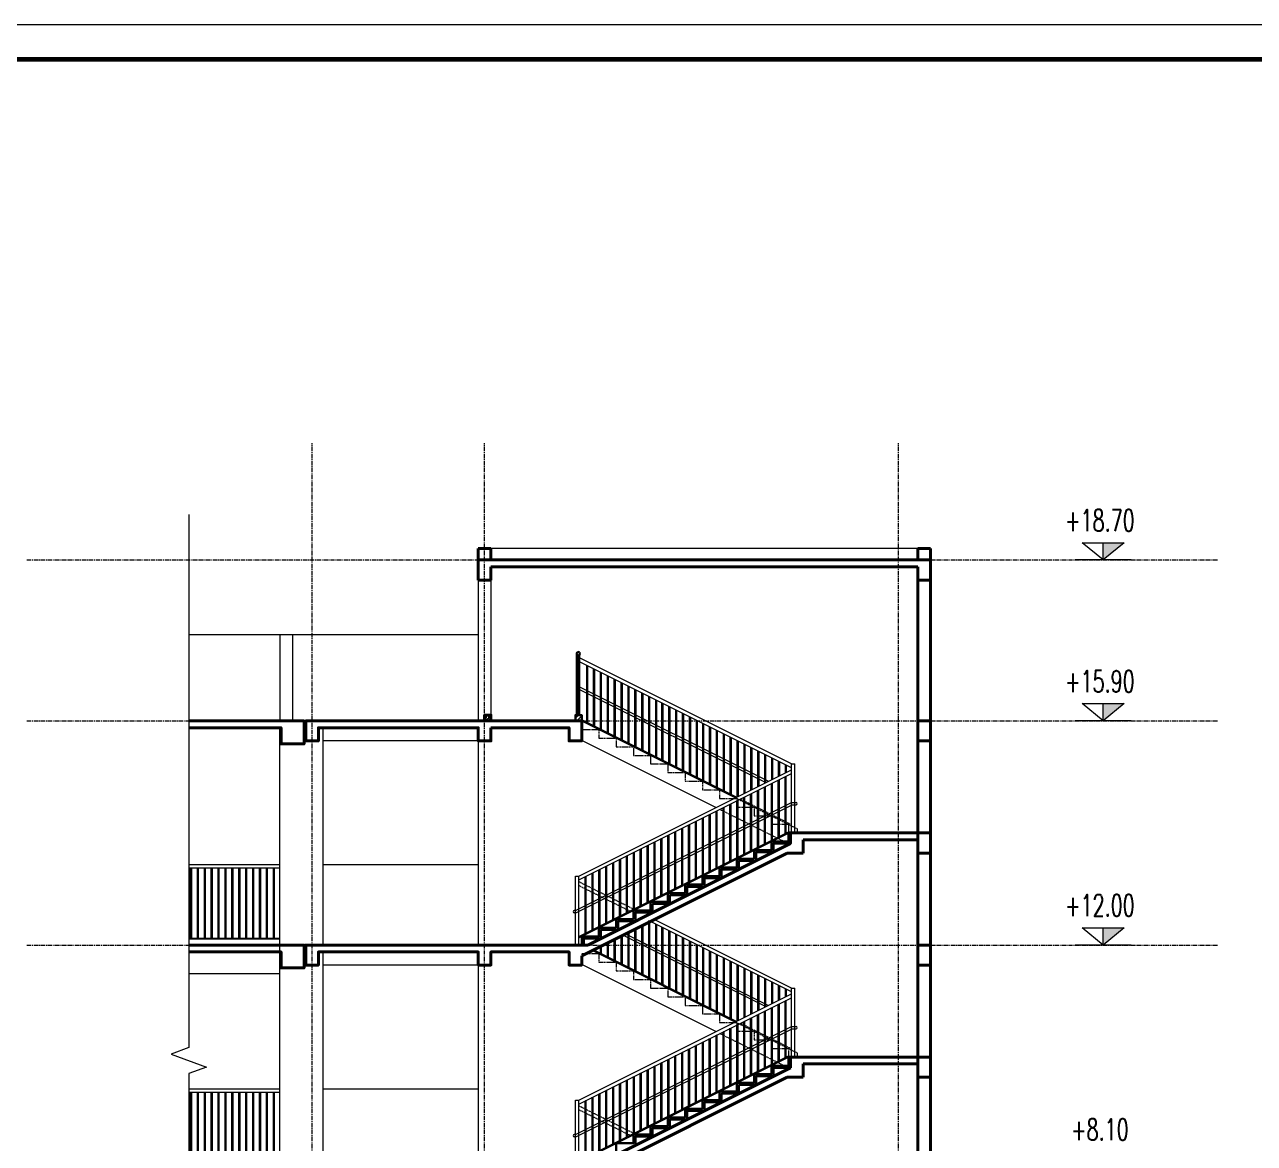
# Model space of a CAD drawing. Header units: millimetres. Extents: x 3174748 to 6019813, y -1021377 to -162175.
# Drawn here: x 4366293 to 4387690, y -203277 to -183809 of the extents above; entities that cross this region are included whole.
import ezdxf
from ezdxf.enums import TextEntityAlignment as Align
from ezdxf.xclip import XClip

# ---------------------------------------------------------------- set-up
doc = ezdxf.new("R2010")
doc.units = ezdxf.units.MM
doc.header["$LTSCALE"] = 60
doc.header["$MEASUREMENT"] = 0
doc.header["$XCLIPFRAME"] = 0
doc.linetypes.add('CENTER', pattern=[2, 1.25, -0.25, 0.25, -0.25])
doc.linetypes.add('HIDDEN', pattern=[0.375, 0.25, -0.125])
doc.layers.get('DEFPOINTS').update_dxf_attribs({"lineweight": 0})
for name, color, linetype, lineweight in [('cat1', 30, 'Continuous', 40), ('cat2', 22, 'Continuous', 30), ('hatch1', 136, 'Continuous', 9), ('Khungten_LCDI', 7, 'Continuous', 5), ('LC Text1', 3, 'Continuous', 20), ('LC Text2', 7, 'Continuous', 25), ('manh1', 67, 'Continuous', 13), ('manh2', 155, 'Continuous', 9), ('thay1', 63, 'Continuous', 18), ('thay2', 151, 'Continuous', 15), ('truc', 76, 'CENTER', 9)]:
    doc.layers.add(name, color=color, linetype=linetype, lineweight=lineweight)
doc.styles.add('Khungten', font='VHAVAN.TTF', dxfattribs={"width": 0.9, "height": 5000})
doc.styles.add('T1', font='Vnsimli.shx', dxfattribs={"width": 0.8})
doc.styles.add('Title', font='VHBLACK.TTF', dxfattribs={"width": 0.8})

# ---------------------------------------------------------------- blocks, each defined once
blk = doc.blocks.new('lcdi fix H')
at = {"layer": 'DEFPOINTS', "lineweight": 0}
blk.add_lwpolyline([(-1199.999999582767, -14849.99999999255), (-1199.999999582767, 14849.99999999255), (40799.99891111255, 14849.99999999255), (40799.99891111255, -14849.99999999255)], close=True, dxfattribs=at)
at = {"layer": 'Khungten_LCDI', "color": 5, "lineweight": 60}
blk.add_lwpolyline([(0, -14649.99999999255), (0, 14649.99999999255), (40599.99891117215, 14649.99999999255), (40599.99891117215, -14649.99999999255)], close=True, dxfattribs=at)
at = {"color": 7, "style": 'Khungten', "width": 0.8}
for tag, p in [('REVISION', (39498.75262445211, -10746.30395446718)), ('NGAYHT', (39546.07413610816, -11609.37091637403))]:
    blk.add_attdef(tag, text='', height=199.998925739526, dxfattribs=at).set_placement(p, align=Align.CENTER)
at = {"layer": 'LC Text1', "style": 'Title', "width": 3.882085004838569}
for tag, p, p2 in [('TENBANVE1', (36912.6576448679, -8885.760238945484), (40339.14494544268, -8885.760238945484)), ('TENBANVE2', (36912.6576448679, -9562.465564332902), (40339.14494544268, -9562.465564332902))]:
    blk.add_attdef(tag, text='', height=249.9999935159642, dxfattribs=at).set_placement(p, p2, align=Align.FIT)
at = {"layer": 'LC Text1', "style": 'Title', "width": 0.7}
blk.add_attdef('SOBANVE', text='', height=249.9999935159642, dxfattribs=at).set_placement((39561.98223525286, -13896.18071823567), align=Align.CENTER)
blk = doc.blocks.new('A$C0F0C530D')
at = {"layer": 'hatch1'}
h = blk.add_hatch(dxfattribs=at)
h.set_pattern_fill('BTCT', color=256, scale=20)
h.set_pattern_definition([(49.99999999999999, (-247291.7204558681, 96718.81301633222), (143.4520365201507, -12.55042699651902), [15, -165]), (355, (-247291.7204558681, 96718.81301633222), (-27.7502667226, 150.4384267400024), [12, -132]), (100.4514, (-247279.7661198681, 96717.76714833222), (115.7018763428043, 137.8879084121907), [12.748038, -140.2284224]), (46.18420000000001, (-247291.7204558681, 96758.81301633222), (213.4482097251289, -33.10380286580362), [22.5, -247.5]), (96.6356, (-247273.9331068681, 96756.05435493222), (186.9325411097407, 194.8235741800883), [19.1220576, -210.3426]), (351.1842, (-247291.7204558681, 96758.81301633222), (186.9323890267254, 194.8237201850649), [18, -198]), (21, (-247271.7204558681, 96748.81301633222), (119.3814104236923, -80.52377813306776), [15, -165]), (326.0000000000001, (-247271.7204558681, 96748.81301633222), (48.66306638431634, 145.0300090093706), [12, -132]), (71.4514, (-247261.7720092681, 96742.10269513223), (168.044525716298, 64.50609934199048), [12.748038, -140.2284224]), (37.50000000000001, (-247291.7204558681, 96718.81301633222), (2.431971063458134, 66.5787707662623), [0, -130.4, 0, -134, 0, -132.5]), (7.499999999999999, (-247291.7204558681, 96718.81301633222), (52.61390748842972, 78.88234237647205), [0, -76.39999999999999, 0, -127.4, 0, -50.5]), (327.5, (-247336.3204558681, 96718.81301633222), (106.7644872344818, -4.510974346875951), [0, -50, 0, -156, 0, -207]), (317.5, (-247356.3204558681, 96718.81301633222), (116.6372338684772, 20.02099646646354), [0, -65, 0, -103.6, 0, -147]), (45, (-247291.7204558681, 96718.81301633222), (-53.03300858899107, 53.03300858899107), []), (45, (-247256.3651168681, 96718.81301633222), (-53.03300858899107, 53.03300858899107), [])])
h.paths.add_polyline_path([(110, 100.0002564841561), (0, 100.0002564841561), (0, 0.0002564841561252251), (110, 0.0002564841561252251)])
at = {"layer": 'cat1'}
blk.add_lwpolyline([(0, 0.0002564841561252251), (110, 0.0002564841561252251), (110, 100.0002564841561), (0, 100.0002564841561)], close=True, dxfattribs=at)
blk = doc.blocks.new('A$C7F5C7EA4')
at = {"layer": 'truc'}
for p, q in [((5947.246139300987, -0.0002646257053129375), (5947.246139300929, 26899.47065604042)), ((8946.474200291035, -0.0002646021894179285), (8946.474200290977, 26899.47065606387)), ((16146.4742002674, -0.0002646257053129375), (16146.47420026734, 26899.47065604036)), ((983.8297007106594, 24867.99614828499), (21699.43269711052, 24867.99614828499)), ((983.8297007106594, 22067.99614828499), (21699.43269711052, 22067.99614828499)), ((983.8297007106594, 18167.99614828499), (21699.43269711052, 18167.99614828499)), ((983.8297007106594, 14267.99614828499), (21699.43269711052, 14267.99614828499)), ((983.8297007106594, 10367.99614828499), (21699.43269711052, 10367.99614828499)), ((983.8297007106594, 6167.99614828499), (21699.43269711052, 6167.99614828499))]:
    blk.add_line(p, q, dxfattribs=at)
blk = doc.blocks.new('Caodo1')
at = {"layer": 'LC Text1'}
blk.add_hatch(color=4, dxfattribs=at).paths.add_polyline_path([(3.638e-12, 200.210680454169), (3.638e-12, 3.166521039738275e-15), (243.3882687822297, 200.210680454169)])
at = {"layer": 'LC Text1', "color": 4}
for p, q in [((3.638e-12, 0), (3.638e-12, 200.2106804541654)), ((323.6303984126134, 0), (-323.6303984126098, 0))]:
    blk.add_line(p, q, dxfattribs=at)
blk.add_lwpolyline([(-243.3882687822297, 200.210680454169), (243.3882687822297, 200.210680454169), (3.638e-12, 0), (3.638e-12, 0)], close=True, dxfattribs=at)
at = {"layer": 'LC Text1', "color": 4, "style": 'T1', "width": 0.8}
blk.add_attdef('%%P0,00', text='', height=250, dxfattribs=at).set_placement((-39.04586973765618, 459.5053816559738), align=Align.MIDDLE_CENTER)
blk = doc.blocks.new('*U35')
at = {"layer": 'manh2'}
for p, q in [((-9.999999999941792, 609.9999999999127), (-10, -609.9999999999127)), ((10.00000000005821, 609.9999999999127), (10, -609.9999999999127))]:
    blk.add_line(p, q, dxfattribs=at)
blk = doc.blocks.new('*U36')
at = {"layer": 'thay1', "color": 0, "linetype": 'ByBlock', "lineweight": -2, "transparency": 16777216}
for p in [(0, 0), (120, 0), (240, 0), (360, 0), (480, 0), (600, 0), (720, 0), (840, 0), (960, 0), (1080, 0), (1200, 0), (1320, 0), (1440, 0), (1560, 0), (1680, 0), (1800, 0)]:
    blk.add_blockref('*U35', p, dxfattribs=at)
blk = doc.blocks.new('*U37')
at = {"layer": 'manh2'}
for p, q in [((-9.999999999941792, 609.9999999999127), (-10, -609.9999999999127)), ((10.00000000005821, 609.9999999999127), (10, -609.9999999999127))]:
    blk.add_line(p, q, dxfattribs=at)
blk = doc.blocks.new('*U38')
at = {"layer": 'thay1', "color": 0, "linetype": 'ByBlock', "lineweight": -2, "transparency": 16777216}
for p in [(0, 0), (120, 0), (240, 0), (360, 0), (480, 0), (600, 0), (720, 0), (840, 0), (960, 0), (1080, 0), (1200, 0), (1320, 0), (1440, 0), (1560, 0), (1680, 0), (1800, 0)]:
    blk.add_blockref('*U37', p, dxfattribs=at)
blk = doc.blocks.new('*U39')
at = {"layer": 'manh2'}
for p, q in [((-9.999999999941792, 609.9999999999127), (-10, -609.9999999999127)), ((10.00000000005821, 609.9999999999127), (10, -609.9999999999127))]:
    blk.add_line(p, q, dxfattribs=at)
blk = doc.blocks.new('*U40')
at = {"layer": 'thay1', "color": 0, "linetype": 'ByBlock', "lineweight": -2, "transparency": 16777216}
for p in [(0, 0), (120, 0), (240, 0), (360, 0), (480, 0), (600, 0), (720, 0), (840, 0), (960, 0), (1080, 0), (1200, 0), (1320, 0), (1440, 0)]:
    blk.add_blockref('*U39', p, dxfattribs=at)
blk = doc.blocks.new('A$C10AB3DFB')
at = {"layer": 'manh2'}
blk.add_line((5730.001308825391, 620.0007707948971), (0.001308825449086726, 620.0007707943732), dxfattribs=at)
at = {"layer": 'thay1'}
for p, q in [((0.001308825449086726, 600.0007707944605), (5730.001308825449, 600.000770794446)), ((0.001308825507294387, 0.0007707944459980354), (5730.001308825507, 0.0007707944459980354))]:
    blk.add_line(p, q, dxfattribs=at)
at = {"layer": 'thay2'}
for p, q in [((5730.001308825333, 1900.000770794912), (0.001308825332671404, 1900.000770794388)), ((5730.001308825333, 1840.000770794926), (0.001308825332671404, 1840.000770794388)), ((2020.001308825274, 620.0007707945333), (2020.0013088251, 1840.000770794548)), ((2080.001308825274, 620.0007707945333), (2080.0013088251, 1840.000770794548)), ((3740.001308824983, 620.0007707945624), (3740.001308825158, 1840.000770794577)), ((3800.001308824983, 620.0007707945624), (3800.001308825158, 1840.000770794577))]:
    blk.add_line(p, q, dxfattribs=at)
at = {"layer": 'thay1'}
for name, p in [('*U36', (110.0013088252745, 1230.000770794475)), ('*U40', (2190.001308825042, 1230.000770794664)), ('*U38', (3910.0013088251, 1230.000770793922))]:
    blk.add_blockref(name, p, dxfattribs=at)

msp = doc.modelspace()

# ---------------------------------------------------------------- hatches: boundary and pattern name
at = {"layer": 'hatch1'}
h = msp.add_hatch(dxfattribs=at)
h.set_pattern_fill('BHAI3', color=256, scale=50, angle=45, pattern_type=2)
h.set_pattern_definition([(45, (3924458.830801035, -142137.9072479837), (-35.35533905932738, 35.35533905932738), [50])])
h.paths.add_polyline_path([(4375985.324170808, -195824.5060152621), (4375875.324170808, -195824.5060152621), (4375875.324170808, -195924.5060152621), (4375985.324170808, -195924.5060152621)])

# ---------------------------------------------------------------- linework, layer by layer
at = {"layer": 'cat1'}
for p, q in [((4374405.324170807, -192924.5060152622), (4374185.324170808, -192924.5060152621)), ((4374185.324170808, -193474.5060152621), (4374185.324170808, -192924.5060152622)), ((4374405.324170807, -193124.5060152621), (4374405.324170807, -192924.5060152621)), ((4381835.324170785, -192924.5060152621), (4381835.324170785, -193124.5060152622)), ((4382055.324170785, -192924.5060152621), (4381835.324170785, -192924.5060152621)), ((4382055.324170785, -192924.5060152621), (4382055.324170785, -212968.7871195181)), ((4382055.324170785, -193124.5060152621), (4374185.324170808, -193124.5060152621)), ((4381835.324170785, -193244.5060152621), (4374405.324170807, -193244.5060152622)), ((4374405.324170808, -193474.5060152621), (4374405.324170808, -193244.5060152622)), ((4381835.324170785, -193244.5060152621), (4381835.324170785, -205674.5060152622)), ((4374405.324170807, -193474.5060152621), (4374185.324170808, -193474.5060152621)), ((4382055.324170785, -193474.5060152621), (4381835.324170785, -193474.5060152621)), ((4379585.324170807, -197874.5060152622), (4382055.324170785, -197874.5060152622)), ((4379620.324170807, -197874.5060152622), (4379620.324170807, -198059.5060152622)), ((4376090.324170808, -199824.5060152622), (4379620.324170807, -198059.5060152622)), ((4379840.324170807, -197994.5060152622), (4381835.324170785, -197994.5060152622)), ((4379840.324170807, -197994.5060152622), (4379840.324170807, -198224.5060152622)), ((4375985.324170808, -200011.1700939121), (4379558.652328108, -198224.5060152622)), ((4379558.652328108, -198224.5060152622), (4379840.324170807, -198224.5060152621)), ((4381835.324170785, -198224.5060152622), (4382055.324170785, -198224.5060152622)), ((4376090.324170808, -203724.5060152622), (4379620.324170807, -201959.5060152622)), ((4379585.324170807, -201774.5060152622), (4382055.324170785, -201774.5060152622)), ((4379620.324170807, -201774.5060152622), (4379620.324170807, -201959.5060152622)), ((4379840.324170807, -201894.5060152622), (4381835.324170785, -201894.5060152622)), ((4379840.324170807, -201894.5060152622), (4379840.324170807, -202124.5060152622)), ((4375985.324170808, -203911.1700939121), (4379558.652328108, -202124.5060152622)), ((4379558.652328108, -202124.5060152622), (4379840.324170807, -202124.5060152621)), ((4381835.324170785, -202124.5060152622), (4382055.324170785, -202124.5060152622))]:
    msp.add_line(p, q, dxfattribs=at)
for points in [[(4369150.731755547, -196044.506015262), (4370756.096109819, -196044.506015262), (4370756.096109819, -196324.506015262), (4371156.096109819, -196324.506015262), (4371156.096109819, -195924.506015262), (4369150.731755547, -195924.506015262)], [(4369150.731755547, -199944.5060152622), (4370756.096109819, -199944.5060152622), (4370756.096109819, -200224.5060152621), (4371156.096109819, -200224.5060152621), (4371156.096109819, -199824.5060152622), (4369150.731755547, -199824.5060152622)], [(4376090.324170808, -199824.5060152622), (4371186.096109819, -199824.5060152622), (4371186.096109819, -200174.5060152622), (4371406.096109819, -200174.5060152622), (4371406.096109819, -199944.5060152622), (4374185.324170808, -199944.5060152622), (4374185.324170808, -200174.5060152622), (4374405.324170808, -200174.5060152622), (4374405.324170808, -199944.5060152622), (4375765.324170808, -199944.5060152622), (4375765.324170808, -200174.5060152622), (4375985.324170808, -200174.5060152622), (4375985.324170808, -200011.1700939121)]]:
    msp.add_lwpolyline(points, dxfattribs=at)
for points in [[(4374405.324170808, -196044.5060152621), (4375765.324170808, -196044.5060152621), (4375765.324170808, -196274.5060152621), (4375985.324170808, -196274.5060152621), (4375985.324170808, -196044.5060152621), (4375985.324170808, -195924.5060152621), (4371186.096109819, -195924.5060152621), (4371186.096109819, -196274.5060152621), (4371406.096109819, -196274.5060152621), (4371406.096109819, -196044.5060152622), (4374185.324170808, -196044.5060152621), (4374185.324170808, -196274.5060152621), (4374405.324170808, -196274.5060152621)], [(4382055.324170785, -195924.5060152621), (4381835.324170785, -195924.5060152622), (4381835.324170785, -196274.5060152621), (4382055.324170785, -196274.5060152621)], [(4382055.324170785, -199824.5060152622), (4381835.324170785, -199824.5060152622), (4381835.324170785, -200174.5060152622), (4382055.324170785, -200174.5060152622)]]:
    msp.add_lwpolyline(points, close=True, dxfattribs=at)
at = {"layer": 'cat2'}
for points in [[(4375875.324170808, -195924.5060152621), (4375985.324170808, -195924.5060152621), (4375985.324170808, -195824.5060152621), (4375875.324170808, -195824.5060152621)], [(4375915.324170808, -195824.5060152621), (4375935.324170808, -195824.5060152621), (4375935.324170808, -195804.5060152621), (4375915.324170808, -195804.5060152621)]]:
    msp.add_lwpolyline(points, close=True, dxfattribs=at)
for points in [[(4375985.324170808, -199824.5060152622), (4375985.324170808, -199674.5060152622), (4376285.324170807, -199674.5060152622), (4376285.324170807, -199524.5060152622), (4376585.324170807, -199524.5060152622), (4376585.324170807, -199374.5060152622), (4376885.324170807, -199374.5060152622), (4376885.324170807, -199224.5060152622), (4377185.324170807, -199224.5060152622), (4377185.324170807, -199074.5060152622), (4377485.324170807, -199074.5060152622), (4377485.324170807, -198924.5060152622), (4377785.324170807, -198924.5060152622), (4377785.324170807, -198774.5060152622), (4378085.324170807, -198774.5060152622), (4378085.324170807, -198624.5060152622), (4378385.324170807, -198624.5060152622), (4378385.324170807, -198474.5060152622), (4378685.324170807, -198474.5060152622), (4378685.324170807, -198324.5060152622), (4378985.324170807, -198324.5060152622), (4378985.324170807, -198174.5060152622), (4379285.324170807, -198174.5060152622), (4379285.324170807, -198024.5060152622), (4379585.324170807, -198024.5060152622), (4379585.324170807, -197874.5060152622)], [(4376020.324170808, -199824.5060152622), (4376020.324170808, -199709.5060152622), (4376320.324170807, -199709.5060152622), (4376320.324170807, -199559.5060152622), (4376620.324170807, -199559.5060152622), (4376620.324170807, -199409.5060152622), (4376920.324170807, -199409.5060152622), (4376920.324170807, -199259.5060152622), (4377220.324170807, -199259.5060152622), (4377220.324170807, -199109.5060152622), (4377520.324170807, -199109.5060152622), (4377520.324170807, -198959.5060152622), (4377820.324170807, -198959.5060152622), (4377820.324170807, -198809.5060152622), (4378120.324170807, -198809.5060152622), (4378120.324170807, -198659.5060152622), (4378420.324170807, -198659.5060152622), (4378420.324170807, -198509.5060152622), (4378720.324170807, -198509.5060152622), (4378720.324170807, -198359.5060152622), (4379020.324170807, -198359.5060152622), (4379020.324170807, -198209.5060152622), (4379320.324170807, -198209.5060152622), (4379320.324170807, -198059.5060152622), (4379620.324170807, -198059.5060152622), (4379620.324170807, -197874.5060152622)], [(4376585.324170807, -203424.5060152622), (4376585.324170807, -203274.5060152622), (4376885.324170807, -203274.5060152622), (4376885.324170807, -203124.5060152622), (4377185.324170807, -203124.5060152622), (4377185.324170807, -202974.5060152622), (4377485.324170807, -202974.5060152622), (4377485.324170807, -202824.5060152622), (4377785.324170807, -202824.5060152622), (4377785.324170807, -202674.5060152622), (4378085.324170807, -202674.5060152622), (4378085.324170807, -202524.5060152622), (4378385.324170807, -202524.5060152622), (4378385.324170807, -202374.5060152622), (4378685.324170807, -202374.5060152622), (4378685.324170807, -202224.5060152622), (4378985.324170807, -202224.5060152622), (4378985.324170807, -202074.5060152622), (4379285.324170807, -202074.5060152622), (4379285.324170807, -201924.5060152622), (4379585.324170807, -201924.5060152622), (4379585.324170807, -201774.5060152622)], [(4376920.324170807, -203309.5060152622), (4376920.324170807, -203159.5060152622), (4377220.324170807, -203159.5060152622), (4377220.324170807, -203009.5060152622), (4377520.324170807, -203009.5060152622), (4377520.324170807, -202859.5060152622), (4377820.324170807, -202859.5060152622), (4377820.324170807, -202709.5060152622), (4378120.324170807, -202709.5060152622), (4378120.324170807, -202559.5060152622), (4378420.324170807, -202559.5060152622), (4378420.324170807, -202409.5060152622), (4378720.324170807, -202409.5060152622), (4378720.324170807, -202259.5060152622), (4379020.324170807, -202259.5060152622), (4379020.324170807, -202109.5060152622), (4379320.324170807, -202109.5060152622), (4379320.324170807, -201959.5060152622), (4379620.324170807, -201959.5060152622), (4379620.324170807, -201774.5060152622)]]:
    msp.add_lwpolyline(points, dxfattribs=at)
msp.add_circle((4375925.324170808, -194754.5060152621), 30, dxfattribs=at)
at = {"layer": 'hatch1', "linetype": 'HIDDEN'}
for p, q in [((4379740.324170807, -197806.6615967247), (4378676.013007883, -197274.5060152622)), ((4379505.192614634, -198024.5060152622), (4378387.340432046, -197465.5799239684)), ((4379635.324170807, -197731.8009169497), (4378745.111308446, -197286.6944857684)), ((4376911.578052834, -199212.6329562746), (4375935.324170808, -198724.5060152621)), ((4376844.496013508, -199246.1739759371), (4375935.324170808, -198791.5880545871)), ((4379740.324170807, -201706.6615967247), (4378676.013007883, -201174.5060152622)), ((4379635.324170807, -201631.8009169497), (4378745.111308446, -201186.6944857684)), ((4379505.192614634, -201924.5060152622), (4378387.340432046, -201365.5799239684)), ((4376911.578052834, -203112.6329562746), (4375935.324170808, -202624.5060152621)), ((4376844.496013508, -203146.1739759371), (4375935.324170808, -202691.5880545871))]:
    msp.add_line(p, q, dxfattribs=at)
for points in [[(4375985.324170808, -196074.5060152621), (4376285.324170807, -196074.5060152621), (4376285.324170807, -196224.5060152621), (4376585.324170807, -196224.5060152621), (4376585.324170807, -196374.5060152622), (4376885.324170807, -196374.5060152622), (4376885.324170807, -196524.5060152622), (4377185.324170807, -196524.5060152622), (4377185.324170807, -196674.5060152622), (4377485.324170807, -196674.5060152622), (4377485.324170807, -196824.5060152622), (4377785.324170807, -196824.5060152622), (4377785.324170807, -196974.5060152622), (4378085.324170807, -196974.5060152622), (4378085.324170807, -197124.5060152622), (4378385.324170807, -197124.5060152622), (4378385.324170807, -197274.5060152622), (4378685.324170807, -197274.5060152622), (4378685.324170807, -197424.5060152622), (4378985.324170807, -197424.5060152622), (4378985.324170807, -197574.5060152622), (4379285.324170807, -197574.5060152622), (4379285.324170807, -197724.5060152622), (4379585.324170807, -197724.5060152622), (4379585.324170807, -197874.5060152622)], [(4375985.324170808, -199974.5060152621), (4376285.324170807, -199974.5060152621), (4376285.324170807, -200124.5060152621), (4376585.324170807, -200124.5060152621), (4376585.324170807, -200274.5060152622), (4376885.324170807, -200274.5060152622), (4376885.324170807, -200424.5060152622), (4377185.324170807, -200424.5060152622), (4377185.324170807, -200574.5060152622), (4377485.324170807, -200574.5060152622), (4377485.324170807, -200724.5060152622), (4377785.324170807, -200724.5060152622), (4377785.324170807, -200874.5060152622), (4378085.324170807, -200874.5060152622), (4378085.324170807, -201024.5060152622), (4378385.324170807, -201024.5060152622), (4378385.324170807, -201174.5060152622), (4378685.324170807, -201174.5060152622), (4378685.324170807, -201324.5060152622), (4378985.324170807, -201324.5060152622), (4378985.324170807, -201474.5060152622), (4379285.324170807, -201474.5060152622), (4379285.324170807, -201624.5060152622), (4379585.324170807, -201624.5060152622), (4379585.324170807, -201774.5060152622)]]:
    msp.add_lwpolyline(points, dxfattribs=at)
at = {"layer": 'manh1'}
for p, q in [((4371485.324170808, -198424.5060152621), (4374185.324170807, -198424.5060152621)), ((4371485.324170808, -202324.5060152621), (4374185.324170807, -202324.5060152622))]:
    msp.add_line(p, q, dxfattribs=at)
at = {"layer": 'manh2'}
for p, q in [((4375915.324170808, -194784.5060152621), (4375915.324170808, -195824.5060152621)), ((4375935.324170808, -194784.5060152621), (4375935.324170808, -195824.5060152621)), ((4376067.258006757, -194957.5549725614), (4376067.258006757, -195947.767834924)), ((4376087.258006757, -194967.5549725615), (4376087.258006757, -195957.767834924)), ((4376187.258006757, -195017.5549725615), (4376187.258006757, -196007.767834924)), ((4376207.258006757, -195027.5549725615), (4376207.258006757, -196017.7678349241)), ((4376307.258006757, -195077.5549725615), (4376307.258006757, -196067.7678349241)), ((4376327.258006757, -195087.5549725616), (4376327.258006757, -196077.7678349242)), ((4379230.324170808, -196974.5060152622), (4375955.324170808, -195337.0060152622)), ((4376427.258006757, -195137.5549725616), (4376427.258006757, -196127.7678349242)), ((4376447.258006757, -195147.5549725617), (4376447.258006757, -196137.7678349242)), ((4376547.258006757, -195197.5549725617), (4376547.258006757, -196187.7678349242)), ((4376567.258006757, -195207.5549725616), (4376567.258006757, -196197.7678349242)), ((4376667.258006757, -195257.5549725616), (4376667.258006757, -196247.7678349242)), ((4376687.258006757, -195267.5549725617), (4376687.258006757, -196257.7678349242)), ((4376787.258006757, -195317.5549725617), (4376787.258006757, -196307.7678349242)), ((4376807.258006757, -195327.5549725617), (4376807.258006757, -196317.7678349242)), ((4379185.602811258, -196996.8666950372), (4375955.324170808, -195381.7273748122)), ((4376907.258006757, -195377.5549725617), (4376907.258006757, -196367.7678349242)), ((4376927.258006757, -195387.5549725617), (4376927.258006757, -196377.7678349243)), ((4377027.258006757, -195437.5549725617), (4377027.258006757, -196427.7678349242)), ((4377047.258006757, -195447.5549725617), (4377047.258006757, -196437.7678349243)), ((4377147.258006757, -195497.5549725617), (4377147.258006757, -196487.7678349243)), ((4377167.258006757, -195507.5549725617), (4377167.258006757, -196497.7678349243)), ((4377267.258006757, -195557.5549725617), (4377267.258006757, -196547.7678349243)), ((4377287.258006757, -195567.5549725617), (4377287.258006757, -196557.7678349243)), ((4377376.291088782, -195612.0715135745), (4377376.291088782, -196602.2843759371)), ((4377396.291088783, -195622.0715135745), (4377396.291088782, -196612.2843759371)), ((4377496.291088783, -195672.0715135745), (4377496.291088782, -196662.2843759371)), ((4377516.291088783, -195682.0715135746), (4377516.291088782, -196672.2843759371)), ((4377616.291088783, -195732.0715135746), (4377616.291088782, -196722.2843759371)), ((4377636.291088783, -195742.0715135746), (4377636.291088782, -196732.2843759371)), ((4378678.029269121, -197253.1534661059), (4375985.324170808, -195906.8009169497)), ((4377736.291088783, -195792.0715135746), (4377736.291088782, -196782.2843759371)), ((4377756.291088783, -195802.0715135746), (4377756.291088783, -196792.2843759371)), ((4377856.291088783, -195852.0715135746), (4377856.291088783, -196842.2843759371)), ((4377876.291088783, -195862.0715135746), (4377876.291088783, -196852.2843759372)), ((4377976.291088783, -195912.0715135746), (4377976.291088783, -196902.2843759371)), ((4377996.291088783, -195922.0715135746), (4377996.291088783, -196912.2843759372)), ((4378085.324170809, -195966.5880545874), (4378085.324170809, -196956.8009169499)), ((4378105.324170809, -195976.5880545874), (4378105.324170809, -196966.80091695)), ((4378205.324170809, -196026.5880545874), (4378205.324170809, -197016.80091695)), ((4378225.324170809, -196036.5880545874), (4378225.324170809, -197026.80091695)), ((4378325.324170809, -196086.5880545874), (4378325.324170809, -197076.80091695)), ((4378345.324170809, -196096.5880545874), (4378345.324170809, -197086.80091695)), ((4378445.324170809, -196146.5880545874), (4378445.324170809, -197136.80091695)), ((4378465.324170809, -196156.5880545875), (4378465.324170809, -197146.80091695)), ((4378565.324170809, -196206.5880545875), (4378565.324170809, -197196.80091695)), ((4378585.324170809, -196216.5880545875), (4378585.324170809, -197206.80091695)), ((4378685.324170809, -196266.5880545875), (4378685.324170809, -197247.0060152618)), ((4378705.324170809, -196276.5880545875), (4378705.324170809, -197237.0060152618)), ((4378805.324170809, -196326.5880545875), (4378805.324170809, -197187.0060152618)), ((4378825.324170809, -196336.5880545875), (4378825.324170809, -197177.0060152618)), ((4378925.324170809, -196386.5880545875), (4378925.324170809, -197127.0060152618)), ((4378945.324170809, -196396.5880545875), (4378945.324170809, -197117.0060152618)), ((4379045.324170809, -196446.8553803481), (4379045.324170809, -197067.0060152618)), ((4379065.324170809, -196456.8553803482), (4379065.324170809, -197057.0060152618)), ((4379165.324170809, -196506.5880545875), (4379165.324170809, -197007.0060152618)), ((4379185.324170809, -196516.5880545876), (4379185.324170809, -196997.0060152618)), ((4379285.324170809, -196566.5880545875), (4379285.324170809, -196947.0060152618)), ((4379305.324170809, -196576.5880545876), (4379305.324170809, -196937.0060152617)), ((4379405.324170809, -196626.5880545876), (4379405.324170809, -196887.0060152618)), ((4379425.324170809, -196636.5880545876), (4379425.324170809, -196877.0060152618)), ((4379525.324170809, -196686.5880545876), (4379525.324170809, -196827.0060152617)), ((4379545.324170809, -196696.5880545877), (4379545.324170809, -196817.0060152617)), ((4379285.324170809, -198003.3992175115), (4379285.324170809, -197014.0880545866)), ((4379305.324170809, -197993.3992175115), (4379305.324170809, -197004.0880545866)), ((4379405.324170809, -197943.3992175115), (4379405.324170809, -196954.0880545865)), ((4379425.324170809, -197933.3992175115), (4379425.324170809, -196944.0880545865)), ((4379525.324170809, -197883.3992175115), (4379525.324170809, -196894.0880545865)), ((4379545.324170809, -197873.3992175114), (4379545.324170809, -196884.0880545865)), ((4378805.324170809, -198243.3992175116), (4378805.324170809, -197254.0880545867)), ((4378825.324170809, -198233.3992175116), (4378825.324170809, -197244.0880545867)), ((4378925.324170809, -198183.3992175116), (4378925.324170809, -197194.0880545866)), ((4378945.324170809, -198173.3992175116), (4378945.324170809, -197184.0880545866)), ((4379045.324170809, -198123.3992175116), (4379045.324170809, -197134.0880545866)), ((4379065.324170809, -198113.3992175115), (4379065.324170809, -197124.0880545866)), ((4379165.324170809, -198063.3992175115), (4379165.324170809, -197074.0880545866)), ((4379185.324170809, -198053.3992175115), (4379185.324170809, -197064.0880545866)), ((4378345.324170809, -198473.3992175117), (4378345.324170809, -197484.0880545868)), ((4378445.324170809, -198423.3992175117), (4378445.324170809, -197434.0880545867)), ((4378465.324170809, -198413.3992175117), (4378465.324170809, -197424.0880545867)), ((4378565.324170809, -198363.3992175117), (4378565.324170809, -197374.0880545867)), ((4378585.324170809, -198353.3992175116), (4378585.324170809, -197364.0880545867)), ((4378685.324170809, -198303.3992175116), (4378685.324170809, -197314.0880545867)), ((4378705.324170809, -198293.3992175116), (4378705.324170809, -197304.0880545867)), ((4377965.324170808, -198663.3992175118), (4377965.324170808, -197674.0880545868)), ((4377985.324170809, -198653.3992175118), (4377985.324170808, -197664.0880545868)), ((4378085.324170808, -198603.3992175118), (4378085.324170808, -197614.0880545868)), ((4378105.324170809, -198593.3992175118), (4378105.324170808, -197604.0880545868)), ((4378205.324170809, -198543.3992175118), (4378205.324170808, -197554.0880545868)), ((4378225.324170809, -198533.3992175117), (4378225.324170809, -197544.0880545868)), ((4378325.324170809, -198483.3992175118), (4378325.324170808, -197494.0880545868)), ((4375935.324170808, -199678.3992175121), (4379585.324170807, -197853.3992175121)), ((4377485.324170808, -198903.3992175119), (4377485.324170808, -197914.088054587)), ((4377505.324170808, -198893.3992175119), (4377505.324170808, -197904.088054587)), ((4377605.324170808, -198843.3992175119), (4377605.324170808, -197854.088054587)), ((4377625.324170808, -198833.3992175119), (4377625.324170808, -197844.088054587)), ((4377725.324170808, -198783.3992175119), (4377725.324170808, -197794.088054587)), ((4377745.324170808, -198773.3992175118), (4377745.324170808, -197784.088054587)), ((4377845.324170808, -198723.3992175119), (4377845.324170808, -197734.0880545869)), ((4377865.324170808, -198713.3992175118), (4377865.324170808, -197724.0880545869)), ((4377125.324170808, -199083.3992175121), (4377125.324170808, -198094.0880545871)), ((4377145.324170808, -199073.399217512), (4377145.324170808, -198084.0880545871)), ((4377245.324170808, -199023.399217512), (4377245.324170808, -198034.0880545871)), ((4377265.324170808, -199013.3992175119), (4377265.324170808, -198024.0880545871)), ((4377365.324170808, -198963.399217512), (4377365.324170808, -197974.088054587)), ((4377385.324170808, -198953.3992175119), (4377385.324170808, -197964.088054587)), ((4376645.324170808, -199323.3992175121), (4376645.324170807, -198334.0880545871)), ((4376665.324170808, -199313.3992175121), (4376665.324170808, -198324.0880545871)), ((4376765.324170808, -199263.3992175121), (4376765.324170807, -198274.0880545871)), ((4376785.324170808, -199253.399217512), (4376785.324170808, -198264.0880545871)), ((4376885.324170808, -199203.3992175121), (4376885.324170808, -198214.0880545871)), ((4376905.324170808, -199193.399217512), (4376905.324170808, -198204.0880545871)), ((4377005.324170808, -199143.3992175121), (4377005.324170808, -198154.0880545871)), ((4377025.324170808, -199133.3992175121), (4377025.324170808, -198144.0880545871)), ((4376285.324170807, -199503.3992175121), (4376285.324170807, -198514.0880545872)), ((4376305.324170807, -199493.3992175121), (4376305.324170807, -198504.0880545872)), ((4376405.324170807, -199443.3992175122), (4376405.324170807, -198454.0880545872)), ((4376425.324170808, -199433.3992175121), (4376425.324170807, -198444.0880545872)), ((4376525.324170807, -199383.3992175121), (4376525.324170807, -198394.0880545871)), ((4376545.324170808, -199373.3992175121), (4376545.324170807, -198384.0880545871)), ((4376045.324170807, -199623.3992175121), (4376045.324170807, -198634.0880545872)), ((4376065.324170807, -199613.3992175121), (4376065.324170807, -198624.0880545872)), ((4376165.324170807, -199563.3992175121), (4376165.324170807, -198574.0880545872)), ((4376185.324170807, -199553.3992175121), (4376185.324170807, -198564.0880545872)), ((4377147.258006757, -199397.5549725617), (4377147.258006757, -200387.7678349243)), ((4377167.258006757, -199407.5549725617), (4377167.258006757, -200397.7678349243)), ((4376787.258006757, -199610.2031759375), (4376787.258006757, -200207.7678349242)), ((4376807.258006757, -199600.2031759375), (4376807.258006757, -200217.7678349242)), ((4376907.258006757, -199550.2031759375), (4376907.258006757, -200267.7678349242)), ((4376927.258006757, -199540.2031759375), (4376927.258006757, -200277.7678349243)), ((4377027.258006757, -199490.2031759375), (4377027.258006757, -200327.7678349242)), ((4377047.258006757, -199480.2031759375), (4377047.258006757, -200337.7678349243)), ((4377267.258006757, -199457.5549725617), (4377267.258006757, -200447.7678349243)), ((4377287.258006757, -199467.5549725617), (4377287.258006757, -200457.7678349243)), ((4377376.291088782, -199512.0715135745), (4377376.291088782, -200502.2843759371)), ((4377396.291088783, -199522.0715135745), (4377396.291088782, -200512.2843759371)), ((4377496.291088783, -199572.0715135745), (4377496.291088782, -200562.2843759371)), ((4377516.291088783, -199582.0715135746), (4377516.291088782, -200572.2843759371)), ((4376327.258006757, -199840.2031759376), (4376327.258006757, -199977.7678349242)), ((4376427.258006757, -199790.2031759376), (4376427.258006757, -200027.7678349242)), ((4376447.258006757, -199780.2031759376), (4376447.258006757, -200037.7678349242)), ((4376547.258006757, -199730.2031759376), (4376547.258006757, -200087.7678349242)), ((4376567.258006757, -199720.2031759376), (4376567.258006757, -200097.7678349242)), ((4376667.258006757, -199670.2031759376), (4376667.258006757, -200147.7678349242)), ((4376687.258006757, -199660.2031759376), (4376687.258006757, -200157.7678349242)), ((4379185.602811258, -200896.8666950372), (4376699.766889908, -199653.9487343621)), ((4379230.324170808, -200874.5060152622), (4376744.488249458, -199631.5880545871)), ((4377616.291088783, -199632.0715135746), (4377616.291088782, -200622.2843759371)), ((4377636.291088783, -199642.0715135746), (4377636.291088782, -200632.2843759371)), ((4377736.291088783, -199692.0715135746), (4377736.291088782, -200682.2843759371)), ((4377756.291088783, -199702.0715135746), (4377756.291088783, -200692.2843759371)), ((4377856.291088783, -199752.0715135746), (4377856.291088783, -200742.2843759371)), ((4377876.291088783, -199762.0715135746), (4377876.291088783, -200752.2843759372)), ((4377976.291088783, -199812.0715135746), (4377976.291088783, -200802.2843759371)), ((4377996.291088783, -199822.0715135746), (4377996.291088783, -200812.2843759372)), ((4378678.029269121, -201153.1534661059), (4376189.693347771, -199908.9855054309)), ((4376307.258006757, -199850.2031759376), (4376307.258006757, -199967.7678349241)), ((4378085.324170809, -199866.5880545874), (4378085.324170809, -200856.8009169499)), ((4378105.324170809, -199876.5880545874), (4378105.324170809, -200866.80091695)), ((4378205.324170809, -199926.5880545874), (4378205.324170809, -200916.80091695)), ((4378225.324170809, -199936.5880545874), (4378225.324170809, -200926.80091695)), ((4378325.324170809, -199986.5880545874), (4378325.324170809, -200976.80091695)), ((4378345.324170809, -199996.5880545874), (4378345.324170809, -200986.80091695)), ((4378445.324170809, -200046.5880545874), (4378445.324170809, -201036.80091695)), ((4378465.324170809, -200056.5880545875), (4378465.324170809, -201046.80091695)), ((4378565.324170809, -200106.5880545875), (4378565.324170809, -201096.80091695)), ((4378585.324170809, -200116.5880545875), (4378585.324170809, -201106.80091695)), ((4378685.324170809, -200166.5880545875), (4378685.324170809, -201147.0060152618)), ((4378705.324170809, -200176.5880545875), (4378705.324170809, -201137.0060152618)), ((4378805.324170809, -200226.5880545875), (4378805.324170809, -201087.0060152618)), ((4378825.324170809, -200236.5880545875), (4378825.324170809, -201077.0060152618)), ((4378925.324170809, -200286.5880545875), (4378925.324170809, -201027.0060152618)), ((4378945.324170809, -200296.5880545875), (4378945.324170809, -201017.0060152618)), ((4379045.324170809, -200346.8553803481), (4379045.324170809, -200967.0060152618)), ((4379065.324170809, -200356.8553803482), (4379065.324170809, -200957.0060152618)), ((4379165.324170809, -200406.5880545875), (4379165.324170809, -200907.0060152618)), ((4379185.324170809, -200416.5880545876), (4379185.324170809, -200897.0060152618)), ((4379285.324170809, -200466.5880545875), (4379285.324170809, -200847.0060152618)), ((4379305.324170809, -200476.5880545876), (4379305.324170809, -200837.0060152617)), ((4379405.324170809, -200526.5880545876), (4379405.324170809, -200787.0060152618)), ((4379425.324170809, -200536.5880545876), (4379425.324170809, -200777.0060152618)), ((4379525.324170809, -200586.5880545876), (4379525.324170809, -200727.0060152617)), ((4379545.324170809, -200596.5880545877), (4379545.324170809, -200717.0060152617)), ((4379305.324170809, -201893.3992175115), (4379305.324170809, -200904.0880545866)), ((4379405.324170809, -201843.3992175115), (4379405.324170809, -200854.0880545865)), ((4379425.324170809, -201833.3992175115), (4379425.324170809, -200844.0880545865)), ((4379525.324170809, -201783.3992175115), (4379525.324170809, -200794.0880545865)), ((4379545.324170809, -201773.3992175114), (4379545.324170809, -200784.0880545865)), ((4378925.324170809, -202083.3992175116), (4378925.324170809, -201094.0880545866)), ((4378945.324170809, -202073.3992175116), (4378945.324170809, -201084.0880545866)), ((4379045.324170809, -202023.3992175116), (4379045.324170809, -201034.0880545866)), ((4379065.324170809, -202013.3992175115), (4379065.324170809, -201024.0880545866)), ((4379165.324170809, -201963.3992175115), (4379165.324170809, -200974.0880545866)), ((4379185.324170809, -201953.3992175115), (4379185.324170809, -200964.0880545866)), ((4379285.324170809, -201903.3992175115), (4379285.324170809, -200914.0880545866)), ((4378445.324170809, -202323.3992175117), (4378445.324170809, -201334.0880545867)), ((4378465.324170809, -202313.3992175117), (4378465.324170809, -201324.0880545867)), ((4378565.324170809, -202263.3992175117), (4378565.324170809, -201274.0880545867)), ((4378585.324170809, -202253.3992175116), (4378585.324170809, -201264.0880545867)), ((4378685.324170809, -202203.3992175116), (4378685.324170809, -201214.0880545867)), ((4378705.324170809, -202193.3992175116), (4378705.324170809, -201204.0880545867)), ((4378805.324170809, -202143.3992175116), (4378805.324170809, -201154.0880545867)), ((4378825.324170809, -202133.3992175116), (4378825.324170809, -201144.0880545867)), ((4378085.324170808, -202503.3992175118), (4378085.324170808, -201514.0880545868)), ((4378105.324170809, -202493.3992175118), (4378105.324170808, -201504.0880545868)), ((4378205.324170809, -202443.3992175118), (4378205.324170808, -201454.0880545868)), ((4378225.324170809, -202433.3992175117), (4378225.324170809, -201444.0880545868)), ((4378325.324170809, -202383.3992175118), (4378325.324170808, -201394.0880545868)), ((4378345.324170809, -202373.3992175117), (4378345.324170809, -201384.0880545868)), ((4375935.324170808, -203578.3992175121), (4379585.324170807, -201753.3992175121)), ((4377605.324170808, -202743.3992175119), (4377605.324170808, -201754.088054587)), ((4377625.324170808, -202733.3992175119), (4377625.324170808, -201744.088054587)), ((4377725.324170808, -202683.3992175119), (4377725.324170808, -201694.088054587)), ((4377745.324170808, -202673.3992175118), (4377745.324170808, -201684.088054587)), ((4377845.324170808, -202623.3992175119), (4377845.324170808, -201634.0880545869)), ((4377865.324170808, -202613.3992175118), (4377865.324170808, -201624.0880545869)), ((4377965.324170808, -202563.3992175118), (4377965.324170808, -201574.0880545868)), ((4377985.324170809, -202553.3992175118), (4377985.324170808, -201564.0880545868)), ((4377245.324170808, -202923.399217512), (4377245.324170808, -201934.0880545871)), ((4377265.324170808, -202913.3992175119), (4377265.324170808, -201924.0880545871)), ((4377365.324170808, -202863.399217512), (4377365.324170808, -201874.088054587)), ((4377385.324170808, -202853.3992175119), (4377385.324170808, -201864.088054587)), ((4377485.324170808, -202803.3992175119), (4377485.324170808, -201814.088054587)), ((4377505.324170808, -202793.3992175119), (4377505.324170808, -201804.088054587)), ((4376765.324170808, -203163.3992175121), (4376765.324170807, -202174.0880545871)), ((4376785.324170808, -203153.399217512), (4376785.324170808, -202164.0880545871)), ((4376885.324170808, -203103.3992175121), (4376885.324170808, -202114.0880545871)), ((4376905.324170808, -203093.399217512), (4376905.324170808, -202104.0880545871)), ((4377005.324170808, -203043.3992175121), (4377005.324170808, -202054.0880545871)), ((4377025.324170808, -203033.3992175121), (4377025.324170808, -202044.0880545871)), ((4377125.324170808, -202983.3992175121), (4377125.324170808, -201994.0880545871)), ((4377145.324170808, -202973.399217512), (4377145.324170808, -201984.0880545871)), ((4376305.324170807, -203393.3992175121), (4376305.324170807, -202404.0880545872)), ((4376405.324170807, -203343.3992175122), (4376405.324170807, -202354.0880545872)), ((4376425.324170808, -203333.3992175121), (4376425.324170807, -202344.0880545872)), ((4376525.324170807, -203283.3992175121), (4376525.324170807, -202294.0880545871)), ((4376545.324170808, -203273.3992175121), (4376545.324170807, -202284.0880545871)), ((4376645.324170808, -203223.3992175121), (4376645.324170807, -202234.0880545871)), ((4376665.324170808, -203213.3992175121), (4376665.324170808, -202224.0880545871)), ((4376045.324170807, -203523.3992175121), (4376045.324170807, -202534.0880545872)), ((4376065.324170807, -203513.3992175121), (4376065.324170807, -202524.0880545872)), ((4376165.324170807, -203463.3992175121), (4376165.324170807, -202474.0880545872)), ((4376185.324170807, -203453.3992175121), (4376185.324170807, -202464.0880545872)), ((4376285.324170807, -203403.3992175121), (4376285.324170807, -202414.0880545872))]:
    msp.add_line(p, q, dxfattribs=at)
at = {"layer": 'manh2', "linetype": 'Continuous'}
msp.add_lwpolyline([(4369150.731755547, -192330.938584567), (4369150.731755547, -201609.9039310858), (4368841.640545858, -201722.4039310864), (4369459.822965237, -201947.4039310871), (4369150.731755547, -202059.9039310858), (4369150.731755547, -214062.9455282625)], dxfattribs=at)
at = {"layer": 'thay1'}
for p, q in [((4381835.324170785, -192924.5060152621), (4374405.324170807, -192924.5060152622)), ((4374185.324170808, -193474.5060152621), (4374185.324170808, -195924.5060152621)), ((4374405.324170808, -193474.5060152621), (4374405.324170808, -195924.5060152621)), ((4374185.324170808, -194424.50601526), (4369150.731755547, -194424.5060152601)), ((4370735.324170809, -194424.5060152613), (4370735.324170809, -195924.5060152647)), ((4370735.324170809, -194424.5060152613), (4370735.324170809, -195924.5060152647)), ((4370955.324170809, -194424.5060152614), (4370955.324170809, -195924.5060152647)), ((4370955.324170809, -194424.5060152613), (4370955.324170809, -195924.5060152647)), ((4375895.324170809, -195824.5060152621), (4375895.324170808, -194754.5060152621)), ((4375955.324170809, -195824.5060152621), (4375955.324170808, -194754.5060152621)), ((4378655.668589346, -197264.3338059934), (4375985.324170808, -195929.1615967247)), ((4370735.324170808, -211824.5060152622), (4370735.324170808, -196044.5060152621)), ((4371485.324170808, -199824.5060152622), (4371485.324170808, -196044.5060152622)), ((4374185.324170808, -196274.5060152621), (4371485.324170808, -196274.5060152621)), ((4374185.324170808, -196274.5060152621), (4374185.324170808, -199824.5060152621)), ((4378320.25839272, -197432.0389043059), (4375985.324170808, -196264.5717933496)), ((4375935.324170807, -199700.7598972871), (4379585.324170807, -197875.7598972872)), ((4379740.324170807, -197874.5060152622), (4379740.324170807, -197806.6615967247)), ((4371485.324170808, -203724.5060152622), (4371485.324170808, -199944.5060152622)), ((4378655.668589346, -201164.3338059934), (4376167.332667995, -199920.1658453184)), ((4374185.324170808, -200174.5060152622), (4371485.324170808, -200174.5060152622)), ((4374185.324170808, -200174.5060152622), (4374185.324170808, -203724.5060152622)), ((4378320.25839272, -201332.0389043059), (4375985.324170808, -200164.5717933496)), ((4379740.324170807, -201774.5060152622), (4379740.324170807, -201706.6615967247)), ((4375935.324170807, -203600.7598972871), (4379585.324170807, -201775.7598972872))]:
    msp.add_line(p, q, dxfattribs=at)
at = {"layer": 'thay2'}
for p, q in [((4379635.324170808, -196674.5060152622), (4375935.324170808, -194824.5060152621)), ((4379635.324170808, -196741.5880545871), (4375935.324170808, -194891.5880545871)), ((4375935.324170807, -198624.5060152622), (4379635.324170808, -196774.5060152621)), ((4375935.324170808, -198691.5880545871), (4379635.324170808, -196841.5880545871)), ((4379635.324170807, -197874.5060152621), (4379635.324170808, -196674.5060152622)), ((4379635.324170808, -196674.5060152622), (4379695.324170808, -196674.5060152622)), ((4379695.324170807, -197874.5060152621), (4379695.324170808, -196674.5060152622)), ((4375875.324170807, -199224.5060152622), (4379635.324170808, -197344.5060152622)), ((4375884.766889907, -199264.5060152622), (4379644.766889907, -197384.5060152622)), ((4379635.324170808, -197344.5060152622), (4379715.324170808, -197344.5060152622)), ((4379644.766889907, -197384.5060152622), (4379715.324170808, -197384.5060152622)), ((4375875.324170808, -199824.5060152622), (4375875.324170808, -198624.5060152622)), ((4375875.324170808, -198624.5060152622), (4375935.324170808, -198624.5060152622)), ((4375935.324170808, -199824.5060152622), (4375935.324170808, -198624.5060152622)), ((4375875.324170807, -199224.5060152622), (4375855.324170808, -199224.5060152622)), ((4375884.766889907, -199264.5060152622), (4375855.324170808, -199264.5060152622)), ((4379635.324170808, -200641.5880545871), (4377179.906210134, -199413.8790742496)), ((4379635.324170808, -200574.5060152622), (4377246.988249458, -199380.3380545871)), ((4375935.324170807, -202524.5060152622), (4379635.324170808, -200674.5060152621)), ((4379635.324170807, -201774.5060152621), (4379635.324170808, -200574.5060152622)), ((4379635.324170808, -200574.5060152622), (4379695.324170808, -200574.5060152622)), ((4379695.324170807, -201774.5060152621), (4379695.324170808, -200574.5060152622)), ((4375935.324170808, -202591.5880545871), (4379635.324170808, -200741.5880545871)), ((4375875.324170807, -203124.5060152622), (4379635.324170808, -201244.5060152622)), ((4375884.766889907, -203164.5060152622), (4379644.766889907, -201284.5060152622)), ((4379635.324170808, -201244.5060152622), (4379715.324170808, -201244.5060152622)), ((4379644.766889907, -201284.5060152622), (4379715.324170808, -201284.5060152622)), ((4375875.324170808, -203724.5060152622), (4375875.324170808, -202524.5060152622)), ((4375875.324170808, -202524.5060152622), (4375935.324170808, -202524.5060152622)), ((4375935.324170808, -203724.5060152622), (4375935.324170808, -202524.5060152622)), ((4375875.324170807, -203124.5060152622), (4375855.324170808, -203124.5060152622)), ((4375884.766889907, -203164.5060152622), (4375855.324170808, -203164.5060152622))]:
    msp.add_line(p, q, dxfattribs=at)
for centre, start, end in [((4379715.324170808, -197364.5060152622), 270, 90), ((4375855.324170808, -199244.5060152622), 90, 270), ((4379715.324170808, -201264.5060152622), 270, 90), ((4375855.324170808, -203144.5060152622), 90, 270)]:
    msp.add_arc(centre, 20, start, end, dxfattribs=at)

# ---------------------------------------------------------------- block references
at = {"layer": 'cat1'}
msp.add_blockref('A$C0F0C530D', (4374295.324170808, -195924.5060152621), dxfattribs=at)
at = {"layer": 'LC Text1'}
ref = msp.add_blockref('Caodo1', (4385058.392087122, -193124.5089385509), dxfattribs=dict(at, xscale=1.5, yscale=1.5, zscale=1.5))
ref.add_attrib('%%P0,00', '+18.70', dxfattribs={"layer": 'LC Text2', "height": 375, "style": 'T1', "width": 0.65}).set_placement((4384999.823282517, -192435.250866067), align=Align.MIDDLE_CENTER)
ref = msp.add_blockref('Caodo1', (4385058.392087122, -195924.5089385509), dxfattribs=dict(at, xscale=1.5, yscale=1.5, zscale=1.5))
ref.add_attrib('%%P0,00', '+15.90', dxfattribs={"layer": 'LC Text2', "height": 375, "style": 'T1', "width": 0.65}).set_placement((4384999.823282517, -195235.250866067), align=Align.MIDDLE_CENTER)
ref = msp.add_blockref('Caodo1', (4385058.392087104, -199824.5089385202), dxfattribs=dict(at, xscale=1.5, yscale=1.5, zscale=1.5))
ref.add_attrib('%%P0,00', '+12.00', dxfattribs={"layer": 'LC Text2', "height": 375, "style": 'T1', "width": 0.65}).set_placement((4384999.823282497, -199135.2508660363), align=Align.MIDDLE_CENTER)
ref = msp.add_blockref('Caodo1', (4385058.392087085, -203724.5089385184), dxfattribs=dict(at, xscale=1.5, yscale=1.5, zscale=1.5))
ref.add_attrib('%%P0,00', '+8.10', dxfattribs={"layer": 'LC Text2', "height": 375, "style": 'T1', "width": 0.65}).set_placement((4384999.823282478, -203035.2508660345), align=Align.MIDDLE_CENTER)
at = {"layer": 'thay1', "ltscale": 2, "xscale": 3.000002513308824, "yscale": 3.000002513308824, "zscale": 3.000002513308824}
msp.add_blockref('lcdi fix H', (4278530.808507996, -228358.6874010409), dxfattribs=at)
at = {"layer": 'thay1'}
ref = msp.add_blockref('A$C10AB3DFB', (4370735.348369881, -200324.5067860566), dxfattribs=dict(at, xscale=-1))
XClip(ref).set_block_clipping_path([(0.0013088254490867257, 0.0007707944023422897), (1584.616614333063, 2073.534681761608)])
ref = msp.add_blockref('A$C10AB3DFB', (4370735.348369881, -204224.5067860566), dxfattribs=dict(at, xscale=-1))
XClip(ref).set_block_clipping_path([(0.0013088254490867257, 0.0007707944023422897), (1584.616614333063, 2081.4440516796894)])
at = {"layer": 'truc'}
msp.add_blockref('A$C7F5C7EA4', (4365348.849970493, -217992.5021635471), dxfattribs=at)

doc.saveas('drawing.dxf')
